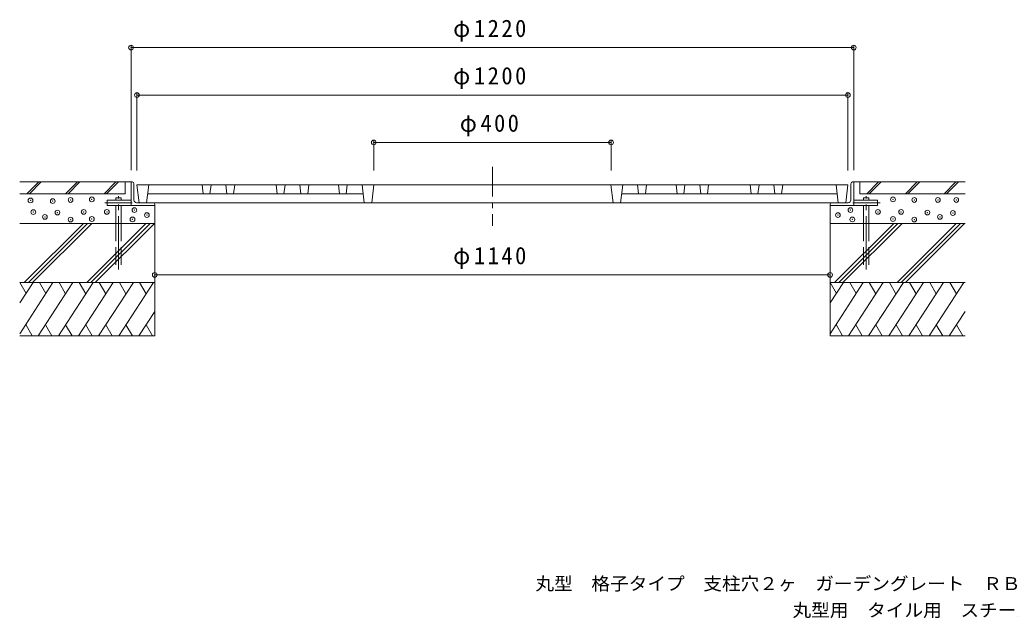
# Model space of a CAD drawing. Units: millimetres at full size, sheet at 1:10; details may follow other scales. Extents: x -1674 to 1760, y -1368 to 1200.
# Drawn here: x -1674 to -2, y -1368 to -358 of the extents above; entities that cross this region are included whole.
import ezdxf
from ezdxf.enums import TextEntityAlignment as Align

# ---------------------------------------------------------------- set-up
doc = ezdxf.new("R2010")
doc.units = ezdxf.units.MM
doc.header["$LTSCALE"] = 10
doc.header["$PDMODE"] = 32
doc.header["$PDSIZE"] = 8
for name, pattern in [('CHAIN1', [8, 5, -1, 1, -1]), ('CHAIN2', [12, 9, -1, 1, -1]), ('DASHED3', [4, 3, -1])]:
    doc.linetypes.add(name, pattern=pattern)
for name, color, linetype, lineweight in [('0-0', 7, 'CHAIN2', 18), ('0-1', 2, 'Continuous', 18), ('0-2', 3, 'Continuous', 18), ('0-3', 6, 'Continuous', 18), ('0-4', 7, 'Continuous', 18), ('0-6', 6, 'Continuous', 18)]:
    doc.layers.add(name, color=color, linetype=linetype, lineweight=lineweight)
doc.layers.add('F-5', color=7, linetype='Continuous')
doc.styles.add('ＭＳ ゴシック', font='')
doc.styles.get('ＭＳ ゴシック').set_extended_font_data('MS Gothic')

msp = doc.modelspace()

# ---------------------------------------------------------------- linework, layer by layer
at = {"layer": '0-0'}
for p, q in [((-1506.82, -779.2), (-1506.82, -655.31)), ((-244.92, -779.2), (-244.92, -655.31))]:
    msp.add_line(p, q, dxfattribs=at)
at = {"layer": '0-1', "linetype": 'CHAIN1'}
for p, q in [((-875.87, -605.79), (-875.87, -705.49)), ((-1484.17, -666.81), (-1530.25, -666.81)), ((-267.57, -666.81), (-221.5, -666.81))]:
    msp.add_line(p, q, dxfattribs=at)
at = {"layer": '0-1'}
for p, q in [((-1485.87, -631.31), (-1485.87, -671.31)), ((-1483.87, -631.31), (-1485.87, -631.31)), ((-1480.87, -634.31), (-1480.87, -661.81)), ((-270.87, -634.31), (-270.87, -661.81)), ((-267.87, -631.31), (-265.87, -631.31)), ((-265.87, -631.31), (-265.87, -671.31)), ((-1448.87, -666.31), (-1476.37, -666.31)), ((-302.87, -666.31), (-275.37, -666.31)), ((-1445.87, -671.31), (-1525.87, -671.31)), ((-1445.87, -669.31), (-1445.87, -671.31)), ((-305.87, -669.31), (-305.87, -671.31)), ((-225.87, -671.31), (-305.87, -671.31))]:
    msp.add_line(p, q, dxfattribs=at)
for points in [[(-1485.87, -662.31), (-1525.87, -662.31), (-1525.87, -671.31)], [(-265.87, -662.31), (-225.87, -662.31), (-225.87, -671.31)]]:
    msp.add_lwpolyline(points, dxfattribs=at)
for centre, radius, start, end in [((-1483.87, -634.31), 3, 0, 90), ((-267.87, -634.31), 3, 90, 180), ((-1476.37, -661.81), 4.5, 180, 270), ((-1448.87, -669.31), 3, 0, 90), ((-302.87, -669.31), 3, 90, 180), ((-275.37, -661.81), 4.5, 270, 0)]:
    msp.add_arc(centre, radius, start, end, dxfattribs=at)
at = {"layer": '0-2'}
for p, q in [((-1475.87, -636.31), (-1472.19, -666.31)), ((-275.87, -636.31), (-1475.87, -636.31)), ((-1455.87, -636.31), (-1459.55, -666.31)), ((-1457.71, -651.31), (-1094.03, -651.31)), ((-1365.87, -636.31), (-1364.03, -651.31)), ((-1350.87, -636.31), (-1352.71, -651.31)), ((-1325.87, -636.31), (-1324.03, -651.31)), ((-1310.87, -636.31), (-1312.71, -651.31)), ((-1240.87, -636.31), (-1239.03, -651.31)), ((-1225.87, -636.31), (-1227.71, -651.31)), ((-1200.87, -636.31), (-1199.03, -651.31)), ((-1185.87, -636.31), (-1187.71, -651.31)), ((-1135.87, -636.31), (-1134.03, -651.31)), ((-1120.87, -636.31), (-1122.71, -651.31)), ((-1095.87, -636.31), (-1092.19, -666.31)), ((-1075.87, -636.31), (-1079.55, -666.31)), ((-675.87, -636.31), (-672.19, -666.31)), ((-655.87, -636.31), (-659.55, -666.31)), ((-294.03, -651.31), (-657.71, -651.31)), ((-630.87, -636.31), (-629.03, -651.31)), ((-615.87, -636.31), (-617.71, -651.31)), ((-565.87, -636.31), (-564.03, -651.31)), ((-550.87, -636.31), (-552.71, -651.31)), ((-525.87, -636.31), (-524.03, -651.31)), ((-510.87, -636.31), (-512.71, -651.31)), ((-440.87, -636.31), (-439.03, -651.31)), ((-425.87, -636.31), (-427.71, -651.31)), ((-400.87, -636.31), (-399.03, -651.31)), ((-385.87, -636.31), (-387.71, -651.31)), ((-295.87, -636.31), (-292.19, -666.31)), ((-275.87, -636.31), (-279.56, -666.31)), ((-279.56, -666.31), (-1472.19, -666.31))]:
    msp.add_line(p, q, dxfattribs=at)
at = {"layer": '0-3'}
for p, q in [((-1502.32, -658.06), (-1511.32, -658.06)), ((-1511.32, -658.06), (-1511.32, -662.31)), ((-1502.32, -658.06), (-1502.32, -662.31)), ((-249.42, -658.06), (-240.42, -658.06)), ((-249.42, -658.06), (-249.42, -662.31)), ((-240.42, -658.06), (-240.42, -662.31)), ((-1511.32, -671.31), (-1511.32, -701.31)), ((-1502.32, -671.31), (-1502.32, -701.31)), ((-249.42, -671.31), (-249.42, -701.31)), ((-240.42, -671.31), (-240.42, -701.31)), ((-1566.2, -701.31), (-1666.2, -801.31)), ((-1559.12, -701.31), (-1659.12, -801.31)), ((-1552.05, -701.31), (-1652.05, -801.31)), ((-1460.61, -701.31), (-1560.62, -801.31)), ((-1453.54, -701.31), (-1553.55, -801.31)), ((-1446.47, -701.31), (-1546.47, -801.31)), ((-198.47, -701.31), (-298.47, -801.31)), ((-191.4, -701.31), (-291.4, -801.31)), ((-184.33, -701.31), (-284.33, -801.31)), ((-92.89, -701.31), (-192.89, -801.31)), ((-85.82, -701.31), (-185.82, -801.31)), ((-78.75, -701.31), (-178.75, -801.31)), ((-1673.6, -835.47), (-1650.95, -801.31)), ((-1673.6, -887.87), (-1617.85, -801.31)), ((-1673.6, -801.31), (-1663.06, -819.57)), ((-1642.5, -891.31), (-1583.88, -801.31)), ((-1640.51, -801.31), (-1629.8, -819.86)), ((-1608.52, -891.31), (-1549.91, -801.31)), ((-1607.41, -801.31), (-1596.35, -820.46)), ((-1574.55, -891.31), (-1515.94, -801.31)), ((-1573.44, -801.31), (-1562.38, -820.46)), ((-1540.58, -891.31), (-1481.97, -801.31)), ((-1539.47, -801.31), (-1528.41, -820.46)), ((-1506.61, -891.31), (-1448, -801.31)), ((-1505.5, -801.31), (-1494.44, -820.46)), ((-1471.52, -801.31), (-1460.47, -820.46)), ((-305.87, -835.47), (-283.22, -801.31)), ((-305.87, -887.87), (-250.13, -801.31)), ((-305.87, -801.31), (-295.33, -819.57)), ((-274.77, -891.31), (-216.16, -801.31)), ((-272.78, -801.31), (-262.07, -819.86)), ((-240.8, -891.31), (-182.18, -801.31)), ((-239.68, -801.31), (-228.63, -820.46)), ((-206.83, -891.31), (-148.21, -801.31)), ((-205.71, -801.31), (-194.66, -820.46)), ((-172.85, -891.31), (-114.24, -801.31)), ((-171.74, -801.31), (-160.68, -820.46)), ((-138.88, -891.31), (-80.27, -801.31)), ((-137.77, -801.31), (-126.71, -820.46)), ((-103.8, -801.31), (-92.74, -820.46)), ((-1472.64, -891.31), (-1445.87, -850.21)), ((-104.91, -891.31), (-78.14, -850.21)), ((-1652.52, -891.31), (-1663.53, -872.24)), ((-1630.27, -872.53), (-1619.42, -891.31)), ((-1596.29, -872.53), (-1585.45, -891.31)), ((-1562.32, -872.53), (-1551.48, -891.31)), ((-1528.35, -872.53), (-1517.51, -891.31)), ((-1494.38, -872.53), (-1483.54, -891.31)), ((-1460.41, -872.53), (-1449.57, -891.31)), ((-284.79, -891.31), (-295.8, -872.24)), ((-262.54, -872.53), (-251.69, -891.31)), ((-228.57, -872.53), (-217.72, -891.31)), ((-194.6, -872.53), (-183.75, -891.31)), ((-160.62, -872.53), (-149.78, -891.31)), ((-126.65, -872.53), (-115.81, -891.31)), ((-92.68, -872.53), (-81.84, -891.31))]:
    msp.add_line(p, q, dxfattribs=at)
at = {"layer": '0-3', "linetype": 'DASHED3'}
for p, q in [((-1511.32, -701.31), (-1511.32, -774.78)), ((-1502.32, -701.31), (-1502.32, -774.78)), ((-249.42, -701.31), (-249.42, -774.78)), ((-240.42, -701.31), (-240.42, -774.78))]:
    msp.add_line(p, q, dxfattribs=at)
at = {"layer": '0-4'}
for p, q in [((-1485.87, -401.53), (-1485.87, -611.31)), ((-1485.87, -404.53), (-265.87, -404.53)), ((-265.87, -401.53), (-265.87, -611.31)), ((-1475.87, -481.53), (-1475.87, -611.75)), ((-1475.87, -484.53), (-275.87, -484.53)), ((-275.87, -481.53), (-275.87, -611.75)), ((-1076.2, -561.53), (-1076.2, -611.75)), ((-1076.2, -564.53), (-675.54, -564.53)), ((-675.54, -561.53), (-675.54, -611.75)), ((-1445.87, -788.26), (-305.87, -788.26))]:
    msp.add_line(p, q, dxfattribs=at)
for p in [(-1485.87, -404.53), (-265.87, -404.53), (-1475.87, -484.53), (-275.87, -484.53), (-1076.2, -564.53), (-675.54, -564.53), (-1445.87, -788.26), (-305.87, -788.26)]:
    msp.add_point(p, dxfattribs=at)
at = {"layer": '0-6'}
for p, q in [((-1485.87, -631.31), (-1673.6, -631.31)), ((-1641.64, -631.31), (-1661.64, -651.31)), ((-1637.4, -631.31), (-1657.4, -651.31)), ((-1576.47, -631.31), (-1596.47, -651.31)), ((-1572.23, -631.31), (-1592.23, -651.31)), ((-1511.3, -631.31), (-1531.3, -651.31)), ((-1507.06, -631.31), (-1527.06, -651.31)), ((-1495.87, -631.31), (-1495.87, -651.31)), ((-265.87, -631.31), (-78.14, -631.31)), ((-255.87, -631.31), (-255.87, -651.31)), ((-223.91, -631.31), (-243.91, -651.31)), ((-219.67, -631.31), (-239.67, -651.31)), ((-158.75, -631.31), (-178.75, -651.31)), ((-154.5, -631.31), (-174.5, -651.31)), ((-93.58, -631.31), (-113.58, -651.31)), ((-89.33, -631.31), (-109.33, -651.31)), ((-1495.87, -651.31), (-1673.6, -651.31)), ((-255.87, -651.31), (-78.14, -651.31)), ((-1445.87, -671.31), (-1445.87, -891.31)), ((-305.87, -671.31), (-305.87, -891.31)), ((-1445.87, -701.31), (-1673.6, -701.31)), ((-305.87, -701.31), (-78.14, -701.31)), ((-1445.87, -801.31), (-1673.6, -801.31)), ((-305.87, -801.31), (-78.14, -801.31)), ((-1445.87, -891.31), (-1673.6, -891.31)), ((-305.87, -891.31), (-78.14, -891.31))]:
    msp.add_line(p, q, dxfattribs=at)
for p in [(-1655.54, -662.54), (-1618.07, -663.72), (-1587.93, -661.77), (-1552.03, -660.71), (-199.71, -660.71), (-163.81, -661.77), (-123.88, -661.77), (-92.87, -661.77), (-1650.78, -682.16), (-1610.1, -682.99), (-1565.75, -681.93), (-1526.68, -681.93), (-1480.22, -678.76), (-1459.1, -687.21), (-292.64, -687.21), (-271.52, -678.76), (-225.06, -681.93), (-185.99, -681.93), (-141.64, -682.99), (-98.63, -683.76), (-1631.22, -690.38), (-1587.93, -694.93), (-1552.03, -693.88), (-1483.39, -694.6), (-268.35, -694.6), (-199.71, -693.88), (-163.81, -694.93), (-120.52, -690.38)]:
    msp.add_point(p, dxfattribs=at)

# ---------------------------------------------------------------- texts
at = {"layer": '0-4', "color": 2, "char_height": 29.33, "attachment_point": 7, "style": 'ＭＳ ゴシック'}
for s, insert in [('\\T1.22;\\W0.95;φ1220', (-942.12, -394.53)), ('\\T1.22;\\W0.95;φ1200', (-942.12, -474.53)), ('\\T1.21;\\W0.95;φ400', (-930.87, -554.53)), ('\\T1.22;\\W0.95;φ1140', (-942.12, -778.26))]:
    msp.add_mtext(s, dxfattribs=dict(at, insert=insert))
at = {"layer": 'F-5', "style": 'ＭＳ ゴシック', "width": 1.05}
for s, p in [('丸型\u3000格子タイプ\u3000支柱穴２ヶ\u3000ガーデングレート\u3000ＲＢＣ－２－１２００×４００', (-803.32, -1327.13)), ('丸型用\u3000タイル用\u3000スチール製受枠\u3000ＳＲー１２００', (-369.32, -1371.96))]:
    msp.add_text(s, height=21.99, dxfattribs=at).set_placement(p, align=Align.BOTTOM_LEFT)

doc.saveas('drawing.dxf')
